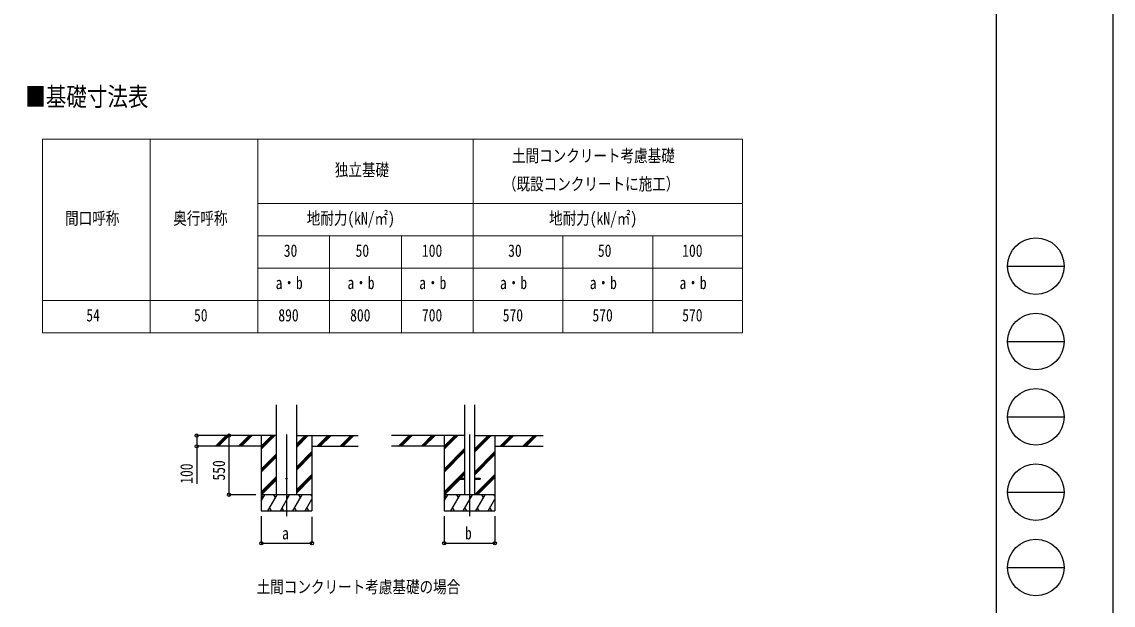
# Model space of a CAD drawing. Units: millimetres, scale not verified. Extents: x -14718 to 14718, y -10395 to 10395.
# Drawn here: x 4584 to 14718, y -5425 to -6 of the extents above; entities that cross this region are included whole.
import ezdxf
from ezdxf.enums import TextEntityAlignment as Align

# ---------------------------------------------------------------- set-up
doc = ezdxf.new("R2010")
doc.units = ezdxf.units.MM
doc.header["$LTSCALE"] = 40
doc.layers.add('0-1_TABLE1', color=7, linetype='Continuous', lineweight=18)
for name, color, linetype in [('0-2_USER1', 3, 'Continuous'), ('0-3_YKK_12', 2, 'Continuous'), ('0-4_YKK_13', 4, 'Continuous'), ('0-5_YKK_A1', 4, 'Continuous'), ('0-6_YKK_D', 6, 'Continuous'), ('0-7_YKK_ZWAK', 7, 'Continuous')]:
    doc.layers.add(name, color=color, linetype=linetype)
doc.styles.add('ＭＳ ゴシック', font='')
doc.styles.get('ＭＳ ゴシック').set_extended_font_data('MS Gothic')

msp = doc.modelspace()

# ---------------------------------------------------------------- linework, layer by layer
at = {"layer": '0-1_TABLE1'}
for p, q in [((4775.51, -1094.86), (11275.51, -1094.86)), ((4775.51, -1094.86), (4775.51, -2894.86)), ((5775.51, -1094.86), (5775.51, -2894.86)), ((6775.51, -1694.86), (11275.51, -1694.86)), ((6775.51, -1994.86), (11275.51, -1994.86)), ((7442.17, -1994.86), (7442.17, -2894.86)), ((8108.84, -1994.86), (8108.84, -2894.86)), ((9608.84, -1994.86), (9608.84, -2894.86)), ((10442.17, -1994.86), (10442.17, -2894.86)), ((6775.51, -2294.86), (11275.51, -2294.86))]:
    msp.add_line(p, q, dxfattribs=at)
for points in [[(6775.51, -1094.86), (6775.51, -1694.86), (6775.51, -2594.86), (6775.51, -2894.86)], [(8775.51, -1094.86), (8775.51, -1694.86), (8775.51, -1994.86), (8775.51, -2294.86), (8775.51, -2894.86)], [(11275.51, -1094.86), (11275.51, -1994.86), (11275.51, -2294.86), (11275.51, -2894.86)], [(4775.51, -2594.86), (6775.51, -2594.86), (8108.84, -2594.86), (8775.51, -2594.86), (11275.51, -2594.86)], [(4775.51, -2894.86), (5775.51, -2894.86), (11275.51, -2894.86)]]:
    msp.add_lwpolyline(points, dxfattribs=at)
at = {"layer": '0-3_YKK_12'}
for p, q in [((7042.72, -3840.19), (7042.72, -4599.4)), ((8741.18, -3840.19), (8741.18, -4599.4))]:
    msp.add_line(p, q, dxfattribs=at)
at = {"layer": '0-4_YKK_13'}
for p, q in [((8641.18, -4244.9), (8641.18, -4253.9)), ((8641.18, -4244.9), (8695.98, -4244.9)), ((8641.18, -4253.9), (8695.98, -4253.9)), ((8786.38, -4244.9), (8841.18, -4244.9)), ((8786.38, -4253.9), (8841.18, -4253.9)), ((8841.18, -4244.9), (8841.18, -4253.9))]:
    msp.add_line(p, q, dxfattribs=at)
msp.add_circle((7042.72, -4249.4), 5, dxfattribs=at)
at = {"layer": '0-5_YKK_A1'}
for p, q in [((6948.97, -4399.4), (6948.97, -3564.05)), ((7136.47, -4399.4), (7136.47, -3564.05)), ((8695.98, -3564.05), (8695.98, -4399.4)), ((8786.38, -3564.05), (8786.38, -4399.4)), ((6948.97, -3849.4), (6316.77, -3849.4)), ((6383.46, -3948), (6482.06, -3849.4)), ((6396.2, -3949.4), (6496.2, -3849.4)), ((6410.34, -3949.4), (6510.34, -3849.4)), ((6595.59, -3948), (6694.19, -3849.4)), ((6608.33, -3949.4), (6708.33, -3849.4)), ((6622.47, -3949.4), (6722.47, -3849.4)), ((6807.72, -3849.4), (6807.72, -4549.4)), ((6807.72, -3976.28), (6934.61, -3849.4)), ((6807.72, -3962.14), (6920.46, -3849.4)), ((6807.72, -3948), (6906.32, -3849.4)), ((7136.47, -3955.9), (7242.97, -3849.4)), ((7136.47, -3941.76), (7228.83, -3849.4)), ((7136.47, -3927.62), (7214.69, -3849.4)), ((7136.47, -3849.4), (7708.34, -3849.4)), ((7277.72, -3849.4), (7277.72, -4549.4)), ((7326.82, -3949.4), (7426.82, -3849.4)), ((7340.96, -3949.4), (7440.96, -3849.4)), ((7355.1, -3949.4), (7455.11, -3849.4)), ((7538.95, -3949.4), (7638.95, -3849.4)), ((7553.09, -3949.4), (7653.1, -3849.4)), ((7567.24, -3949.4), (7667.24, -3849.4)), ((8695.98, -3849.4), (8015.23, -3849.4)), ((8081.92, -3948), (8180.52, -3849.4)), ((8094.66, -3949.4), (8194.66, -3849.4)), ((8108.8, -3949.4), (8208.8, -3849.4)), ((8294.05, -3948), (8392.65, -3849.4)), ((8306.79, -3949.4), (8406.79, -3849.4)), ((8320.93, -3949.4), (8420.93, -3849.4)), ((8506.18, -3849.4), (8506.18, -4549.4)), ((8506.18, -3976.28), (8633.06, -3849.4)), ((8506.18, -3962.14), (8618.92, -3849.4)), ((8506.18, -3948), (8604.78, -3849.4)), ((8786.38, -4004.45), (8941.43, -3849.4)), ((8786.38, -3990.31), (8927.29, -3849.4)), ((8786.38, -3976.17), (8913.15, -3849.4)), ((8786.38, -3849.4), (9424.39, -3849.4)), ((8976.18, -3849.4), (8976.18, -4549.4)), ((9025.28, -3949.4), (9125.28, -3849.4)), ((9039.42, -3949.4), (9139.42, -3849.4)), ((9053.56, -3949.4), (9153.56, -3849.4)), ((9237.41, -3949.4), (9337.41, -3849.4)), ((9251.55, -3949.4), (9351.56, -3849.4)), ((9265.7, -3949.4), (9365.7, -3849.4)), ((6807.72, -3949.4), (6316.77, -3949.4)), ((7277.72, -3949.4), (7708.34, -3949.4)), ((8506.18, -3949.4), (8015.23, -3949.4)), ((8976.18, -3949.4), (9424.39, -3949.4)), ((6807.72, -4160.13), (6948.97, -4018.88)), ((6807.72, -4174.27), (6948.97, -4033.02)), ((6807.72, -4188.41), (6948.97, -4047.17)), ((7136.47, -4139.75), (7277.72, -3998.5)), ((7136.47, -4153.89), (7277.72, -4012.64)), ((7136.47, -4168.03), (7277.72, -4026.78)), ((8506.18, -4160.13), (8695.98, -3970.33)), ((8506.18, -4174.27), (8695.98, -3984.47)), ((8506.18, -4188.41), (8695.98, -3998.62)), ((8786.38, -4188.3), (8976.18, -3998.5)), ((8786.38, -4202.44), (8976.18, -4012.64)), ((8786.38, -4216.58), (8976.18, -4026.78)), ((6807.72, -4372.26), (6948.97, -4231.01)), ((6807.72, -4386.4), (6948.97, -4245.15)), ((7136.47, -4351.88), (7277.72, -4210.63)), ((7136.47, -4366.02), (7277.72, -4224.77)), ((7136.47, -4380.16), (7277.72, -4238.91)), ((8506.18, -4372.26), (8695.98, -4182.46)), ((8506.18, -4386.4), (8641.18, -4251.4)), ((8507.33, -4399.4), (8652.83, -4253.9)), ((8647.68, -4244.9), (8695.98, -4196.61)), ((8661.83, -4244.9), (8695.98, -4210.75)), ((8787.41, -4399.4), (8976.18, -4210.63)), ((8801.55, -4399.4), (8976.18, -4224.77)), ((8815.69, -4399.4), (8976.18, -4238.91)), ((6808.87, -4399.4), (6948.97, -4259.3)), ((7277.72, -4399.4), (6807.72, -4399.4)), ((6807.72, -4455.57), (6840.15, -4399.4)), ((6825.15, -4425.39), (6810.15, -4399.4)), ((6869.02, -4549.4), (6955.62, -4399.4)), ((6940.62, -4425.38), (6925.62, -4399.4)), ((6984.49, -4549.4), (7071.09, -4399.4)), ((7056.09, -4425.39), (7041.09, -4399.4)), ((7099.96, -4549.4), (7186.56, -4399.4)), ((7171.56, -4425.39), (7156.56, -4399.4)), ((7215.43, -4549.4), (7277.72, -4441.51)), ((7277.72, -4409.26), (7272.03, -4399.4)), ((8976.18, -4399.4), (8506.18, -4399.4)), ((8506.18, -4455.57), (8538.61, -4399.4)), ((8523.61, -4425.39), (8508.61, -4399.4)), ((8567.48, -4549.4), (8654.08, -4399.4)), ((8639.08, -4425.38), (8624.08, -4399.4)), ((8682.95, -4549.4), (8769.55, -4399.4)), ((8754.55, -4425.39), (8739.55, -4399.4)), ((8798.42, -4549.4), (8885.02, -4399.4)), ((8870.02, -4425.39), (8855.02, -4399.4)), ((8913.89, -4549.4), (8976.18, -4441.51)), ((8976.18, -4409.26), (8970.49, -4399.4)), ((6807.72, -4549.4), (7277.72, -4549.4)), ((6884.02, -4523.42), (6899.02, -4549.4)), ((6999.49, -4523.42), (7014.49, -4549.4)), ((7114.96, -4523.42), (7129.96, -4549.4)), ((7230.43, -4523.42), (7245.43, -4549.4)), ((8506.18, -4549.4), (8976.18, -4549.4)), ((8582.48, -4523.42), (8597.48, -4549.4)), ((8697.95, -4523.42), (8712.95, -4549.4)), ((8813.42, -4523.42), (8828.42, -4549.4)), ((8928.89, -4523.42), (8943.89, -4549.4))]:
    msp.add_line(p, q, dxfattribs=at)
at = {"layer": '0-6_YKK_D'}
for p, q in [((6382.39, -3849.4), (6206.72, -3849.4)), ((6757.72, -3849.4), (6506.72, -3849.4)), ((6507.72, -3849.4), (6507.72, -4399.4)), ((6382.39, -3949.4), (6206.72, -3949.4)), ((6757.72, -4399.4), (6506.72, -4399.4)), ((6807.72, -4599.4), (6807.72, -4850.4)), ((7277.72, -4603.47), (7277.72, -4850.4)), ((8506.18, -4599.4), (8506.18, -4850.4)), ((8976.18, -4599.4), (8976.18, -4850.4)), ((6807.72, -4849.4), (7277.72, -4849.4)), ((8506.18, -4849.4), (8976.18, -4849.4))]:
    msp.add_line(p, q, dxfattribs=at)
msp.add_lwpolyline([(6207.72, -3849.4), (6207.72, -3949.4), (6207.72, -4299.17)], dxfattribs=at)
for centre in [(6207.72, -3849.4), (6507.72, -3849.4), (6207.72, -3949.4), (6507.72, -4399.4), (6807.72, -4849.4), (7277.72, -4849.4), (8506.18, -4849.4), (8976.18, -4849.4)]:
    msp.add_circle(centre, 14.88, dxfattribs=at)
at = {"layer": '0-7_YKK_ZWAK'}
for p, q in [((13632.57, 9712.5), (13632.57, -8837.5)), ((13737.57, -2275), (14262.57, -2275)), ((13737.57, -2975), (14262.57, -2975)), ((13737.57, -3675), (14262.57, -3675)), ((13737.57, -4375), (14262.57, -4375)), ((13737.57, -5075), (14262.57, -5075))]:
    msp.add_line(p, q, dxfattribs=at)
msp.add_lwpolyline([(-14717.5, -10395), (14717.5, -10395), (14717.5, 10395), (-14717.5, 10395)], close=True, dxfattribs=at)
for centre in [(14000.07, -2275), (14000.07, -2975), (14000.07, -3675), (14000.07, -4375), (14000.07, -5075)]:
    msp.add_circle(centre, 262.5, dxfattribs=at)

# ---------------------------------------------------------------- texts
at = {"layer": '0-1_TABLE1', "style": 'ＭＳ ゴシック', "width": 0.8}
for s, p in [('土間コンクリート考慮基礎', (9135.11, -1342.36)), ('独立基礎', (7489.91, -1473.61)), ('（既設コンクリートに施工）', (9051.11, -1604.86)), ('間口呼称', (4985.71, -1923.61)), ('奥行呼称', (5989.91, -1923.61)), ('地耐力(kN/㎡)', (7229.51, -1923.61)), ('地耐力(kN/㎡)', (9479.51, -1923.61)), ('30', (7016.44, -2223.61)), ('50', (7683.11, -2223.61)), ('100', (8299.37, -2223.61)), ('30', (9099.77, -2223.61)), ('50', (9933.11, -2223.61)), ('100', (10716.04, -2223.61)), ('a・b', (6940.84, -2523.61)), ('a・b', (7607.51, -2523.61)), ('a・b', (8274.17, -2523.61)), ('a・b', (9024.17, -2523.61)), ('a・b', (9857.51, -2523.61)), ('a・b', (10690.84, -2523.61)), ('54', (5183.11, -2823.61)), ('50', (6183.11, -2823.61)), ('890', (6966.04, -2823.61)), ('800', (7632.71, -2823.61)), ('700', (8299.37, -2823.61)), ('570', (9049.37, -2823.61)), ('570', (9882.71, -2823.61)), ('570', (10716.04, -2823.61))]:
    msp.add_text(s, height=115.5, dxfattribs=at).set_placement(p, align=Align.BOTTOM_LEFT)
at = {"layer": '0-2_USER1', "style": 'ＭＳ ゴシック', "width": 0.8}
for s, height, p in [('■基礎寸法表', 174.5, (4616.81, -840.68)), ('土間コンクリート考慮基礎の場合', 115.5, (6764.61, -5347.34))]:
    msp.add_text(s, height=height, dxfattribs=at).set_placement(p, align=Align.BOTTOM_LEFT)
at = {"layer": '0-6_YKK_D', "style": 'ＭＳ ゴシック', "width": 0.8}
for s, p in [('100', (6205.39, -4296.84)), ('550', (6505.39, -4267.2))]:
    msp.add_text(s, height=115.5, rotation=90, dxfattribs=at).set_placement(p, align=Align.BOTTOM_LEFT)
for s, p in [('a', (7000.72, -4848.6)), ('b', (8699.18, -4848.6))]:
    msp.add_text(s, height=115.5, dxfattribs=at).set_placement(p, align=Align.BOTTOM_LEFT)

doc.saveas('drawing.dxf')
